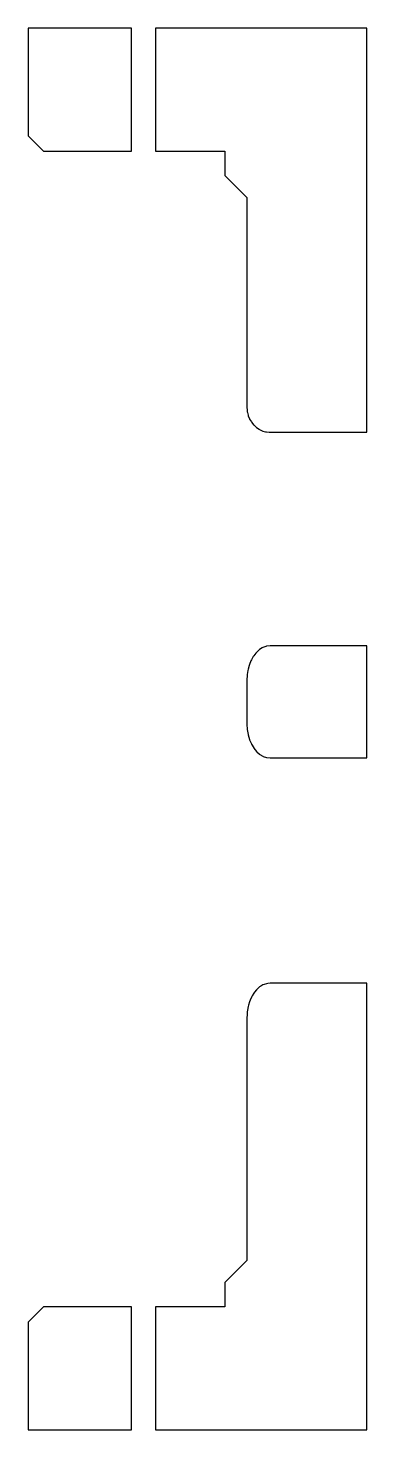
# Model space of a CAD drawing. Header units: metres. Extents: x 0 to 47.5, y 0 to 45.5.
# Drawn here: x 0 to 11, y 0 to 45.5 of the extents above.
import ezdxf

# ---------------------------------------------------------------- set-up
doc = ezdxf.new("R2010")
doc.units = ezdxf.units.M

msp = doc.modelspace()

# ---------------------------------------------------------------- linework, layer by layer
for p, q in [((3.35317, 45.5), (0, 45.5)), ((0, 45.5), (0, 42)), ((3.35317, 41.5), (3.35317, 45.5)), ((11, 45.5), (4.13404, 45.5)), ((4.13404, 45.5), (4.13404, 41.5)), ((11, 32.3816), (11, 45.5)), ((0, 42), (0.5, 41.5)), ((0.5, 41.5), (3.35317, 41.5)), ((4.13404, 41.5), (6.39212, 41.5)), ((6.39212, 41.5), (6.39212, 40.712)), ((6.39212, 40.712), (7.10409, 40)), ((7.10409, 40), (7.10409, 33.1681)), ((7.10409, 33.1681), (7.10657, 33.1358)), ((7.10657, 33.1358), (7.11332, 33.0477)), ((7.11332, 33.0477), (7.11901, 33.0234)), ((7.11901, 33.0234), (7.14079, 32.9303)), ((7.14079, 32.9303), (7.14722, 32.9144)), ((7.14722, 32.9144), (7.18583, 32.8188)), ((7.18583, 32.8188), (7.19055, 32.8108)), ((7.19055, 32.8108), (7.24732, 32.7158)), ((7.24732, 32.7158), (7.24819, 32.7148)), ((7.24819, 32.7148), (7.26151, 32.6988)), ((7.26151, 32.6988), (7.31988, 32.6247)), ((7.31988, 32.6247), (7.32376, 32.6197)), ((7.32376, 32.6197), (7.40357, 32.5458)), ((7.40357, 32.5458), (7.41325, 32.5369)), ((7.41325, 32.5369), (7.49767, 32.4808)), ((7.49767, 32.4808), (7.51359, 32.4702)), ((7.51359, 32.4702), (7.60063, 32.4311)), ((7.60063, 32.4311), (7.62232, 32.4214)), ((7.62232, 32.4214), (7.71068, 32.3984)), ((7.71068, 32.3984), (7.73676, 32.3916)), ((7.73676, 32.3916), (7.82576, 32.384)), ((7.82576, 32.384), (7.85409, 32.3816)), ((7.85409, 32.3816), (11, 32.3816)), ((7.30763, 25.0983), (7.24732, 24.995)), ((7.32376, 25.1259), (7.30763, 25.0983)), ((7.39475, 25.2146), (7.32376, 25.1259)), ((7.41325, 25.2378), (7.39475, 25.2146)), ((7.4932, 25.3094), (7.41325, 25.2378)), ((7.51359, 25.3277), (7.4932, 25.3094)), ((7.60051, 25.3804), (7.51359, 25.3277)), ((7.62232, 25.3936), (7.60051, 25.3804)), ((7.71399, 25.4258), (7.62232, 25.3936)), ((7.73676, 25.4338), (7.71399, 25.4258)), ((7.85409, 25.4473), (7.73676, 25.4338)), ((11, 25.4473), (7.85409, 25.4473)), ((11, 21.8132), (11, 25.4473)), ((7.13455, 24.651), (7.11332, 24.5216)), ((7.14079, 24.6891), (7.13455, 24.651)), ((7.17586, 24.8129), (7.14079, 24.6891)), ((7.18583, 24.8482), (7.17586, 24.8129)), ((7.23405, 24.9633), (7.18583, 24.8482)), ((7.24732, 24.995), (7.23405, 24.9633)), ((7.11116, 24.4816), (7.10409, 24.35)), ((7.10409, 24.35), (7.10409, 22.9106)), ((7.11332, 24.5216), (7.11116, 24.4816)), ((7.10409, 22.9106), (7.10439, 22.905)), ((7.10439, 22.905), (7.11332, 22.7389)), ((7.11332, 22.7389), (7.11457, 22.7313)), ((7.11457, 22.7313), (7.14079, 22.5715)), ((7.14079, 22.5715), (7.14339, 22.5623)), ((7.14339, 22.5623), (7.18583, 22.4124)), ((7.18583, 22.4124), (7.1901, 22.4022)), ((7.1901, 22.4022), (7.24732, 22.2656)), ((7.24732, 22.2656), (7.25345, 22.2551)), ((7.25345, 22.2551), (7.32376, 22.1346)), ((7.32376, 22.1346), (7.33178, 22.1246)), ((7.33178, 22.1246), (7.41325, 22.0228)), ((7.41325, 22.0228), (7.42306, 22.014)), ((7.42306, 22.014), (7.51359, 21.9328)), ((7.51359, 21.9328), (7.52492, 21.9259)), ((7.52492, 21.9259), (7.62232, 21.8669)), ((7.62232, 21.8669), (7.63477, 21.8625)), ((7.63477, 21.8625), (7.73676, 21.8267)), ((7.73676, 21.8267), (7.85409, 21.8132)), ((7.85409, 21.8132), (11, 21.8132)), ((7.32376, 14.1759), (7.27206, 14.0874)), ((7.35354, 14.2132), (7.32376, 14.1759)), ((7.41325, 14.2878), (7.35354, 14.2132)), ((7.51359, 14.3778), (7.41325, 14.2878)), ((7.55127, 14.4006), (7.51359, 14.3778)), ((7.62232, 14.4436), (7.55127, 14.4006)), ((7.66245, 14.4577), (7.62232, 14.4436)), ((7.73676, 14.4838), (7.66245, 14.4577)), ((7.77817, 14.4886), (7.73676, 14.4838)), ((7.85409, 14.4974), (7.77817, 14.4886)), ((11, 14.4974), (7.85409, 14.4974)), ((11, 0), (11, 14.4974)), ((7.14079, 13.7391), (7.12127, 13.6201)), ((7.15438, 13.7871), (7.14079, 13.7391)), ((7.18583, 13.8982), (7.15438, 13.7871)), ((7.20509, 13.9442), (7.18583, 13.8982)), ((7.24732, 14.045), (7.20509, 13.9442)), ((7.27206, 14.0874), (7.24732, 14.045)), ((7.10664, 13.4475), (7.10409, 13.4)), ((7.10409, 13.4), (7.10409, 5.5)), ((7.11332, 13.5716), (7.10664, 13.4475)), ((7.12127, 13.6201), (7.11332, 13.5716)), ((7.10409, 5.5), (6.39212, 4.78803)), ((6.39212, 4.78803), (6.39212, 4)), ((0.5, 4), (0, 3.5)), ((3.35317, 4), (0.5, 4)), ((3.35317, 0), (3.35317, 4)), ((6.39212, 4), (4.13404, 4)), ((4.13404, 4), (4.13404, 0)), ((0, 3.5), (0, 0)), ((0, 0), (3.35317, 0)), ((4.13404, 0), (11, 0))]:
    msp.add_line(p, q)

doc.saveas('drawing.dxf')
